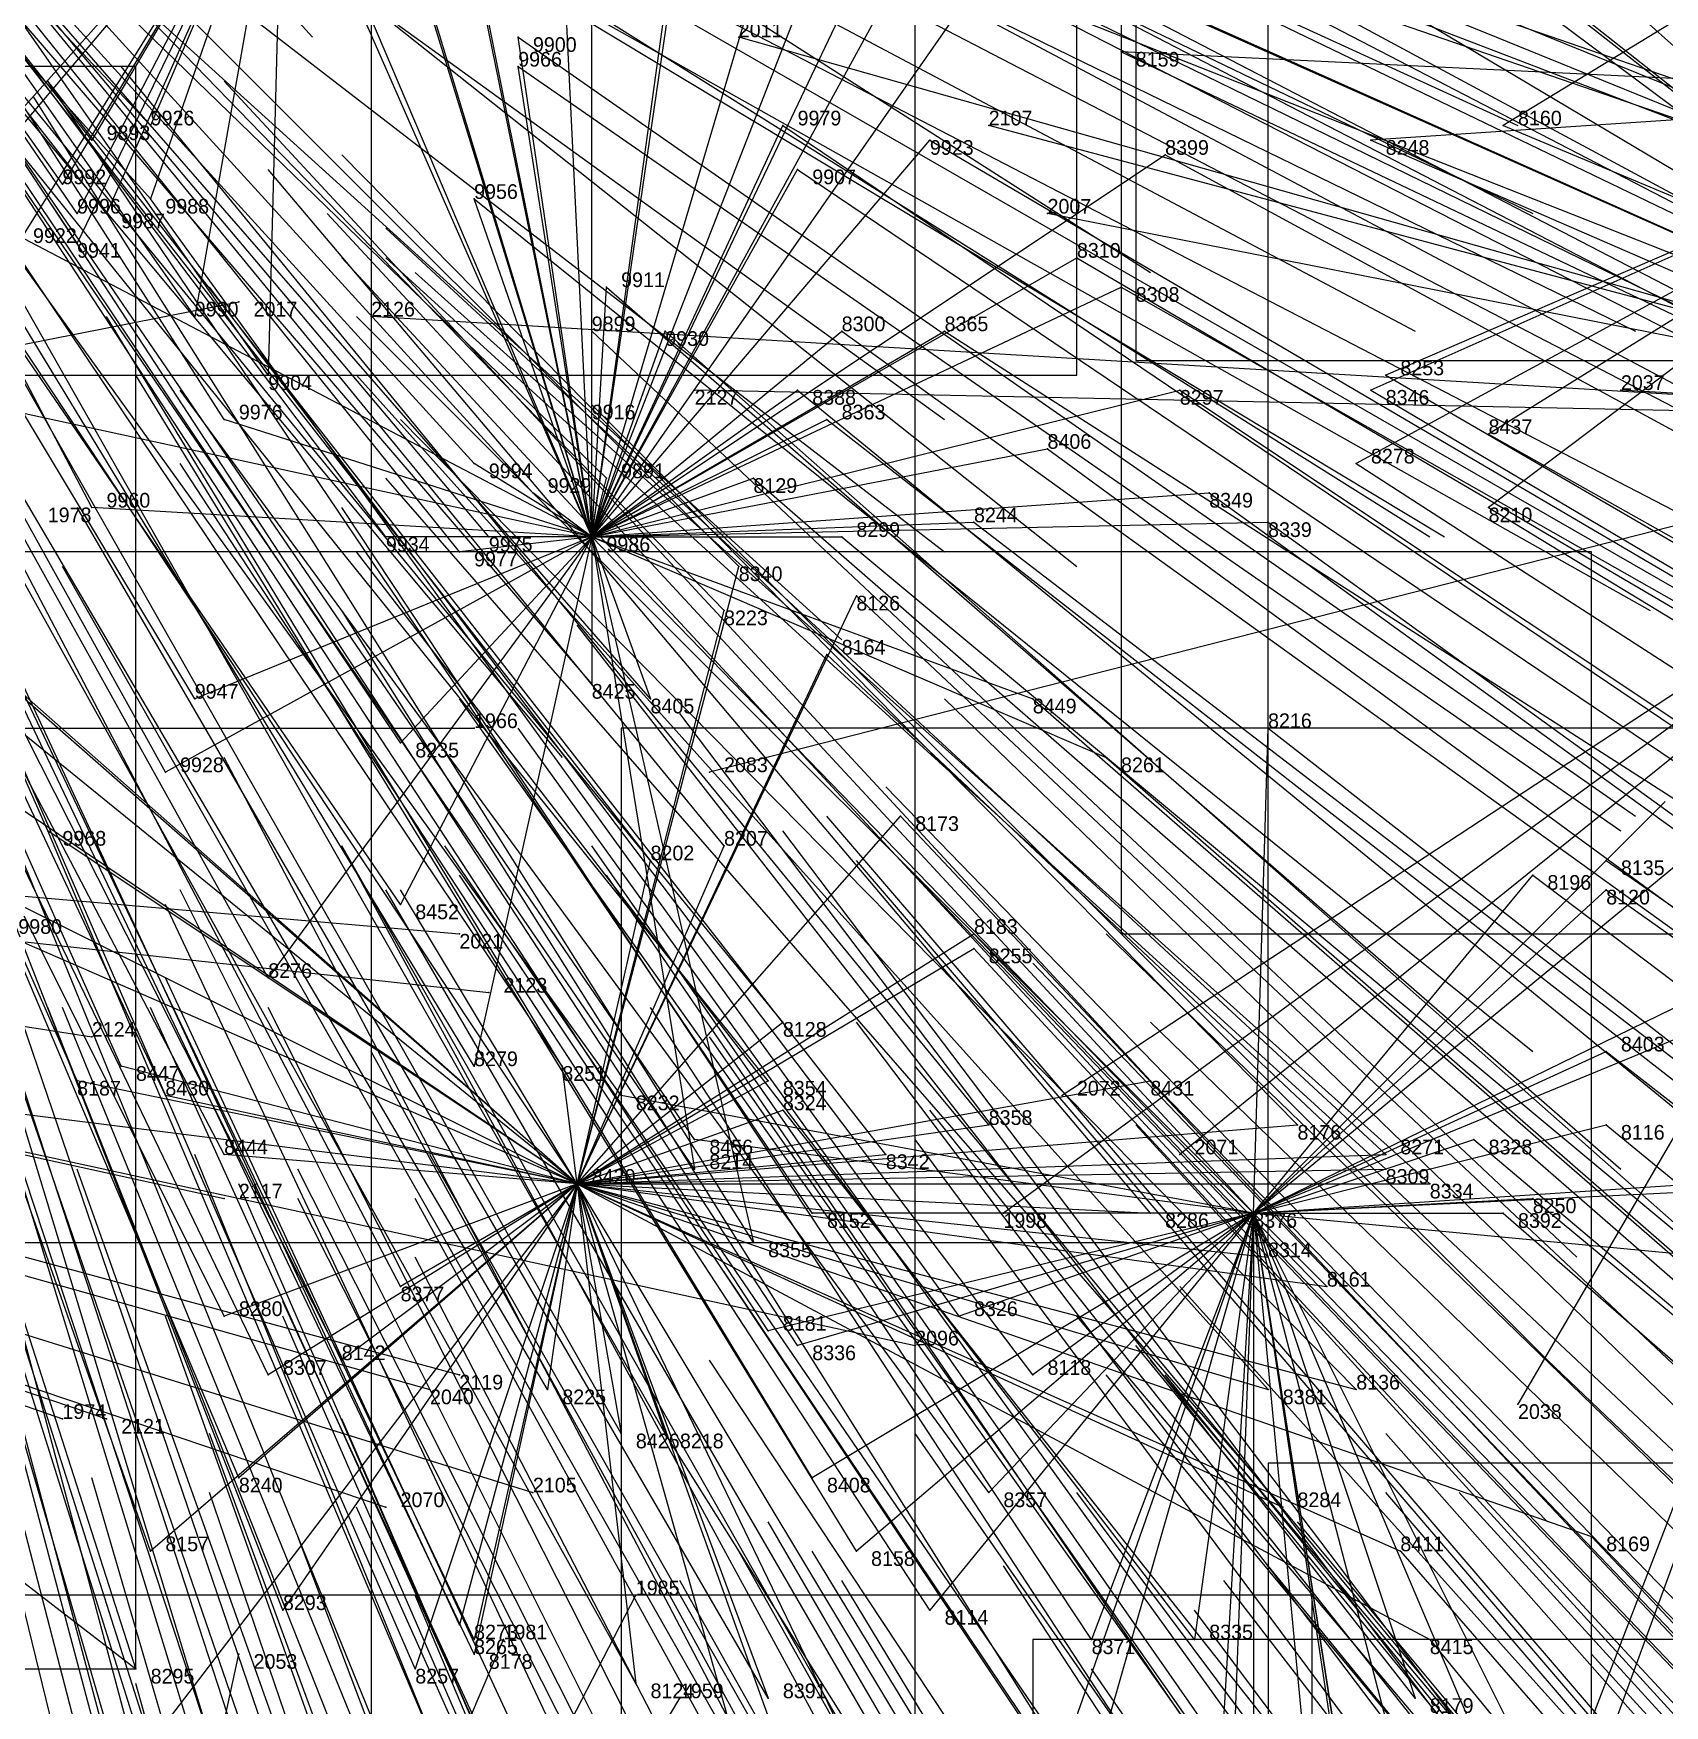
# Model space of a CAD drawing. Extents: x -0.5 to 0.59, y -0.5 to 0.59.
# Drawn here: x 0.044 to 0.155, y -0.1665 to -0.0527 of the extents above; entities that cross this region are included whole.
import ezdxf

# ---------------------------------------------------------------- set-up
doc = ezdxf.new("R2010")
doc.units = 0
for name, color, linetype in [('Clients', 3, 'CONTINUOUS'), ('Facilities', 3, 'CONTINUOUS'), ('Facilities_lines', 3, 'CONTINUOUS'), ('Min_max_boxes', 1, 'CONTINUOUS'), ('Normals', 1, 'CONTINUOUS'), ('Source_points', 5, 'CONTINUOUS'), ('Text', 3, 'CONTINUOUS')]:
    doc.layers.add(name, color=color, linetype=linetype)

msp = doc.modelspace()

# ---------------------------------------------------------------- linework, layer by layer
at = {"layer": 'Clients', "color": 5}
for p in [(0.077, -0.053, -0.235), (0.092, -0.053, -1.25), (0.118, -0.054, -0.326), (0.077, -0.055, -0.235), (0.052, -0.059, -0.195), (0.095, -0.059, -0.28), (0.109, -0.059, -1.25), (0.144, -0.059, -0.389), (0.048, -0.06, -0.192), (0.105, -0.06, -0.302), (0.135, -0.06, -0.37), (0.121, -0.061, -0.338), (0.096, -0.062, -0.286), (0.046, -0.063, -0.195), (0.052, -0.064, -0.207), (0.074, -0.064, -0.244), (0.047, -0.065, -0.199), (0.049, -0.065, -0.204), (0.113, -0.065, -1.25), (0.047, -0.067, -0.205), (0.115, -0.068, -0.333), (0.083, -0.07, -0.272), (0.118, -0.07, -0.344), (0.058, -0.071, -1.25), (0.055, -0.072, -0.226), (0.067, -0.072, -1.25), (0.082, -0.073, -0.274), (0.087, -0.073, -0.284), (0.099, -0.073, -0.307), (0.106, -0.073, -0.321), (0.06, -0.076, -0.242), (0.136, -0.076, -0.39), (0.089, -0.077, -1.25), (0.096, -0.077, -0.308), (0.122, -0.077, -0.361), (0.135, -0.077, -0.389), (0.152, -0.077, -1.25), (0.082, -0.078, -0.283), (0.057, -0.079, -0.244), (0.098, -0.079, -0.314), (0.143, -0.08, -0.409), (0.113, -0.081, -0.347), (0.074, -0.082, -0.278), (0.083, -0.083, -0.294), (0.093, -0.083, -0.312), (0.134, -0.082, -0.393), (0.078, -0.084, -0.286), (0.124, -0.084, -0.374), (0.048, -0.085, -0.244), (0.143, -0.085, -0.416), (0.108, -0.086, -0.344), (0.128, -0.086, -0.385), (0.068, -0.087, -0.277), (0.075, -0.087, -0.287), (0.099, -0.087, -0.329), (0.073, -0.088, -0.287), (0.092, -0.089, -0.32), (0.1, -0.091, -0.338), (0.091, -0.092, -0.324), (0.098, -0.095, -0.342), (0.082, -0.097, -0.317), (0.055, -0.098, -0.28), (0.086, -0.098, -0.327), (0.112, -0.098, -0.371), (0.074, -0.1, -1.25), (0.128, -0.1, -0.405), (0.069, -0.101, -0.306), (0.117, -0.102, -0.388), (0.053, -0.103, -0.289), (0.09, -0.103, -1.25), (0.103, -0.106, -0.371), (0.045, -0.107, -0.291), (0.091, -0.108, -0.352), (0.086, -0.109, -0.346), (0.151, -0.109, -0.467), (0.146, -0.11, -0.458), (0.151, -0.111, -0.469), (0.069, -0.112, -0.33), (0.073, -0.114, -1.25), (0.108, -0.114, -0.392), (0.108, -0.115, -0.395), (0.06, -0.117, -0.328), (0.075, -0.118, -1.25), (0.095, -0.12, -0.383), (0.048, -0.121, -1.25), (0.151, -0.122, -0.485), (0.05, -0.123, -0.332), (0.074, -0.123, -0.358), (0.08, -0.123, -0.367), (0.047, -0.124, -0.332), (0.053, -0.125, -0.339), (0.084, -0.125, -0.377), (0.094, -0.124, -0.39), (0.114, -0.125, -1.25), (0.12, -0.124, -0.431), (0.095, -0.126, -0.393), (0.109, -0.127, -0.417), (0.13, -0.127, -0.454), (0.151, -0.127, -0.494), (0.089, -0.128, -0.391), (0.142, -0.128, -0.479), (0.057, -0.129, -0.352), (0.102, -0.129, -0.411), (0.122, -0.129, -1.25), (0.136, -0.129, -0.469), (0.089, -0.13, -0.394), (0.136, -0.13, -0.471), (0.139, -0.131, -0.478), (0.057, -0.132, -1.25), (0.097, -0.133, -0.412), (0.11, -0.133, -1.25), (0.12, -0.133, -0.448), (0.144, -0.133, -0.491), (0.146, -0.132, -0.492), (0.093, -0.135, -0.41), (0.128, -0.136, -0.466), (0.069, -0.138, -0.385), (0.132, -0.138, -0.476), (0.057, -0.14, -0.378), (0.094, -0.141, -0.424), (0.107, -0.14, -0.44), (0.096, -0.142, -0.429), (0.104, -0.142, -1.25), (0.065, -0.143, -0.392), (0.06, -0.144, -0.39), (0.073, -0.144, -1.25), (0.112, -0.144, -0.456), (0.071, -0.145, -1.25), (0.079, -0.145, -0.414), (0.128, -0.145, -0.484), (0.134, -0.145, -0.493), (0.145, -0.146, -1.25), (0.046, -0.147, -1.25), (0.049, -0.147, -1.25), (0.084, -0.148, -0.426), (0.087, -0.148, -0.43), (0.058, -0.151, -0.404), (0.097, -0.151, -0.45), (0.078, -0.152, -1.25), (0.109, -0.152, -0.469), (0.068, -0.153, -1.25), (0.129, -0.153, -0.5), (0.15, -0.155, -0.541), (0.052, -0.156, -0.411), (0.1, -0.156, -0.464), (0.137, -0.156, -0.518), (0.085, -0.159, -1.25), (0.061, -0.16, -0.427), (0.105, -0.16, -0.479), (0.073, -0.161, -0.443), (0.074, -0.162, -0.446), (0.076, -0.162, -1.25), (0.116, -0.162, -0.498), (0.123, -0.162, -0.508), (0.139, -0.162, -0.533), (0.058, -0.163, -1.25), (0.074, -0.163, -0.448), (0.051, -0.164, -0.43), (0.07, -0.164, -0.446), (0.085, -0.165, -0.465), (0.088, -0.166, -1.25), (0.094, -0.166, -0.477), (0.138, -0.166, -0.54)]:
    msp.add_point(p, dxfattribs=at)
at = {"layer": 'Facilities', "color": 3}
for p in [(0.082, -0.087, -0.3), (0.081, -0.131, -0.385), (0.127, -0.133, -0.46)]:
    msp.add_point(p, dxfattribs=at)
at = {"layer": 'Facilities_lines', "color": 3}
for p, q in [((0.184, -0.079, -1.25), (0.093, -0.007, -1.25)), ((0.184, -0.079, -1.25), (0.085, -0.02, -1.25)), ((0.184, -0.079, -1.25), (0.118, -0.02, -1.25)), ((0.082, -0.087, -0.3), (0.062, -0.021, -0.163)), ((0.082, -0.087, -0.3), (0.063, -0.025, -0.17)), ((0.184, -0.079, -1.25), (0.113, -0.026, -1.25)), ((0.184, -0.079, -1.25), (0.07, -0.028, -1.25)), ((0.082, -0.087, -0.3), (0.057, -0.03, -0.161)), ((0.184, -0.079, -1.25), (0.093, -0.03, -1.25)), ((0.19, -0.031, -0.482), (0.144, -0.059, -0.389)), ((0.082, -0.087, -0.3), (0.082, -0.032, -0.218)), ((0.082, -0.087, -0.3), (0.071, -0.033, -0.194)), ((0.082, -0.087, -0.3), (0.098, -0.033, -0.258)), ((0.184, -0.079, -1.25), (0.101, -0.036, -1.25)), ((0.061, -0.038, -0.181), (0.036, -0.066, -0.188)), ((0.061, -0.038, -0.181), (0.039, -0.064, -0.188)), ((0.061, -0.038, -0.181), (0.043, -0.067, -0.199)), ((0.061, -0.038, -0.181), (0.046, -0.063, -0.195)), ((0.061, -0.038, -0.181), (0.047, -0.067, -0.205)), ((0.061, -0.038, -0.181), (0.047, -0.065, -0.199)), ((0.061, -0.038, -0.181), (0.048, -0.06, -0.192)), ((0.061, -0.038, -0.181), (0.049, -0.065, -0.204)), ((0.061, -0.038, -0.181), (0.052, -0.059, -0.195)), ((0.061, -0.038, -0.181), (0.052, -0.064, -0.207)), ((0.061, -0.038, -0.181), (0.055, -0.072, -0.226)), ((0.061, -0.038, -0.181), (0.06, -0.076, -0.242)), ((0.082, -0.087, -0.3), (0.089, -0.039, -0.244)), ((0.082, -0.087, -0.3), (0.062, -0.04, -0.185)), ((0.082, -0.087, -0.3), (0.082, -0.04, -0.228)), ((0.082, -0.087, -0.3), (0.112, -0.044, -0.3)), ((0.082, -0.087, -0.3), (0.102, -0.045, -0.28)), ((0.082, -0.087, -0.3), (0.105, -0.045, -0.286)), ((0.082, -0.087, -0.3), (0.08, -0.046, -0.231)), ((0.082, -0.087, -0.3), (0.098, -0.046, -0.27)), ((0.184, -0.079, -1.25), (0.11, -0.046, -1.25)), ((0.082, -0.087, -0.3), (0.074, -0.047, -0.22)), ((0.184, -0.079, -1.25), (0.103, -0.047, -1.25)), ((0.184, -0.079, -1.25), (0.147, -0.05, -1.25)), ((0.082, -0.087, -0.3), (0.087, -0.051, -0.253)), ((0.082, -0.087, -0.3), (0.077, -0.053, -0.235)), ((0.184, -0.079, -1.25), (0.092, -0.053, -1.25)), ((0.18, -0.057, -0.472), (0.118, -0.054, -0.326)), ((0.082, -0.087, -0.3), (0.077, -0.055, -0.235)), ((0.082, -0.087, -0.3), (0.023, -0.056, -0.152)), ((0.18, -0.057, -0.472), (0.134, -0.082, -0.393)), ((0.18, -0.057, -0.472), (0.135, -0.06, -0.37)), ((0.18, -0.057, -0.472), (0.135, -0.077, -0.389)), ((0.18, -0.057, -0.472), (0.136, -0.076, -0.39)), ((0.18, -0.057, -0.472), (0.143, -0.085, -0.416)), ((0.18, -0.057, -0.472), (0.143, -0.08, -0.409)), ((0.082, -0.087, -0.3), (0.095, -0.059, -0.28)), ((0.184, -0.079, -1.25), (0.109, -0.059, -1.25)), ((0.082, -0.087, -0.3), (0.105, -0.06, -0.302)), ((0.082, -0.087, -0.3), (0.121, -0.061, -0.338)), ((0.082, -0.087, -0.3), (0.096, -0.062, -0.286)), ((0.082, -0.087, -0.3), (0.074, -0.064, -0.244)), ((0.184, -0.079, -1.25), (0.113, -0.065, -1.25)), ((0.082, -0.087, -0.3), (0.115, -0.068, -0.333)), ((0.082, -0.087, -0.3), (0.118, -0.07, -0.344)), ((0.082, -0.087, -0.3), (0.083, -0.07, -0.272)), ((-0.089, -0.1, -1.25), (0.058, -0.071, -1.25)), ((0.184, -0.079, -1.25), (0.067, -0.072, -1.25)), ((0.082, -0.087, -0.3), (0.099, -0.073, -0.307)), ((0.082, -0.087, -0.3), (0.106, -0.073, -0.321)), ((0.082, -0.087, -0.3), (0.082, -0.073, -0.274)), ((0.082, -0.087, -0.3), (0.087, -0.073, -0.284)), ((0.082, -0.087, -0.3), (0.036, -0.077, -0.212)), ((0.082, -0.087, -0.3), (0.122, -0.077, -0.361)), ((0.082, -0.087, -0.3), (0.096, -0.077, -0.308)), ((0.184, -0.079, -1.25), (0.089, -0.077, -1.25)), ((0.184, -0.079, -1.25), (0.152, -0.077, -1.25)), ((0.082, -0.087, -0.3), (0.082, -0.078, -0.283)), ((0.082, -0.087, -0.3), (0.057, -0.079, -0.244)), ((0.082, -0.087, -0.3), (0.098, -0.079, -0.314)), ((0.184, -0.079, -1.25), (0.09, -0.103, -1.25)), ((0.184, -0.079, -1.25), (0.11, -0.133, -1.25)), ((0.184, -0.079, -1.25), (0.114, -0.125, -1.25)), ((0.184, -0.079, -1.25), (0.122, -0.129, -1.25)), ((0.184, -0.079, -1.25), (0.145, -0.146, -1.25)), ((0.184, -0.079, -1.25), (0.149, -0.17, -1.25)), ((0.184, -0.079, -1.25), (0.15, -0.172, -1.25)), ((0.082, -0.087, -0.3), (0.113, -0.081, -0.347)), ((0.082, -0.087, -0.3), (0.074, -0.082, -0.278)), ((0.082, -0.087, -0.3), (0.093, -0.083, -0.312)), ((0.082, -0.087, -0.3), (0.083, -0.083, -0.294)), ((0.082, -0.087, -0.3), (0.078, -0.084, -0.286)), ((0.082, -0.087, -0.3), (0.124, -0.084, -0.374)), ((0.082, -0.087, -0.3), (0.048, -0.085, -0.244)), ((0.082, -0.087, -0.3), (0.108, -0.086, -0.344)), ((0.082, -0.087, -0.3), (0.128, -0.086, -0.385)), ((0.082, -0.087, -0.3), (0.053, -0.103, -0.289)), ((0.082, -0.087, -0.3), (0.055, -0.098, -0.28)), ((0.082, -0.087, -0.3), (0.06, -0.117, -0.328)), ((0.082, -0.087, -0.3), (0.068, -0.087, -0.277)), ((0.082, -0.087, -0.3), (0.069, -0.112, -0.33)), ((0.082, -0.087, -0.3), (0.069, -0.101, -0.306)), ((0.082, -0.087, -0.3), (0.073, -0.088, -0.287)), ((0.082, -0.087, -0.3), (0.074, -0.123, -0.358)), ((0.082, -0.087, -0.3), (0.075, -0.087, -0.287)), ((0.082, -0.087, -0.3), (0.093, -0.135, -0.41)), ((0.082, -0.087, -0.3), (0.089, -0.13, -0.394)), ((0.082, -0.087, -0.3), (0.117, -0.102, -0.388)), ((0.082, -0.087, -0.3), (0.099, -0.087, -0.329)), ((0.082, -0.087, -0.3), (0.086, -0.098, -0.327)), ((0.082, -0.087, -0.3), (0.082, -0.097, -0.317)), ((0.082, -0.087, -0.3), (0.112, -0.098, -0.371)), ((0.081, -0.131, -0.385), (0.032, -0.088, -0.234)), ((0.081, -0.131, -0.385), (0.092, -0.089, -0.32)), ((0.081, -0.131, -0.385), (0.1, -0.091, -0.338)), ((0.081, -0.131, -0.385), (0.033, -0.092, -0.244)), ((0.081, -0.131, -0.385), (0.091, -0.092, -0.324)), ((0.081, -0.131, -0.385), (0.038, -0.093, -0.253)), ((0.081, -0.131, -0.385), (0.098, -0.095, -0.342)), ((-0.089, -0.1, -1.25), (0.074, -0.1, -1.25)), ((-0.089, -0.1, -1.25), (0.073, -0.114, -1.25)), ((-0.089, -0.1, -1.25), (0.104, -0.142, -1.25)), ((-0.089, -0.1, -1.25), (0.046, -0.147, -1.25)), ((-0.089, -0.1, -1.25), (0.071, -0.145, -1.25)), ((-0.089, -0.1, -1.25), (0.068, -0.153, -1.25)), ((-0.089, -0.1, -1.25), (0.078, -0.152, -1.25)), ((-0.089, -0.1, -1.25), (0.057, -0.132, -1.25)), ((-0.089, -0.1, -1.25), (0.073, -0.144, -1.25)), ((-0.089, -0.1, -1.25), (0.049, -0.147, -1.25)), ((-0.089, -0.1, -1.25), (0.075, -0.118, -1.25)), ((-0.089, -0.1, -1.25), (0.048, -0.121, -1.25)), ((0.081, -0.131, -0.385), (0.035, -0.1, -0.264)), ((0.127, -0.133, -0.46), (0.128, -0.1, -0.405)), ((0.127, -0.133, -0.46), (0.155, -0.105, -0.47)), ((0.127, -0.133, -0.46), (0.161, -0.105, -0.48)), ((0.081, -0.131, -0.385), (0.103, -0.106, -0.371)), ((0.081, -0.131, -0.385), (0.045, -0.107, -0.291)), ((0.081, -0.131, -0.385), (0.091, -0.108, -0.352)), ((0.081, -0.131, -0.385), (0.086, -0.109, -0.346)), ((0.127, -0.133, -0.46), (0.151, -0.109, -0.467)), ((0.081, -0.131, -0.385), (0.039, -0.11, -0.292)), ((0.127, -0.133, -0.46), (0.146, -0.11, -0.458)), ((0.127, -0.133, -0.46), (0.151, -0.111, -0.469)), ((0.127, -0.133, -0.46), (0.168, -0.113, -0.507)), ((0.081, -0.131, -0.385), (0.042, -0.114, -0.303)), ((0.081, -0.131, -0.385), (0.108, -0.114, -0.392)), ((0.127, -0.133, -0.46), (0.173, -0.114, -0.518)), ((0.081, -0.131, -0.385), (0.108, -0.115, -0.395)), ((-0.01, -0.117, -0.294), (0.051, -0.164, -0.43)), ((0.081, -0.131, -0.385), (0.095, -0.12, -0.383)), ((0.127, -0.133, -0.46), (0.151, -0.122, -0.485)), ((0.081, -0.131, -0.385), (0.05, -0.123, -0.332)), ((0.081, -0.131, -0.385), (0.08, -0.123, -0.367)), ((0.081, -0.131, -0.385), (0.047, -0.124, -0.332)), ((0.081, -0.131, -0.385), (0.053, -0.125, -0.339)), ((0.081, -0.131, -0.385), (0.094, -0.124, -0.39)), ((0.081, -0.131, -0.385), (0.12, -0.124, -0.431)), ((0.127, -0.133, -0.46), (0.084, -0.125, -0.377)), ((0.081, -0.131, -0.385), (0.041, -0.126, -0.331)), ((0.081, -0.131, -0.385), (0.095, -0.126, -0.393)), ((0.081, -0.131, -0.385), (0.13, -0.127, -0.454)), ((0.081, -0.131, -0.385), (0.109, -0.127, -0.417)), ((0.127, -0.133, -0.46), (0.151, -0.127, -0.494)), ((0.127, -0.133, -0.46), (0.089, -0.128, -0.391)), ((0.127, -0.133, -0.46), (0.142, -0.128, -0.479)), ((0.081, -0.131, -0.385), (0.057, -0.129, -0.352)), ((0.081, -0.131, -0.385), (0.136, -0.129, -0.469)), ((0.081, -0.131, -0.385), (0.102, -0.129, -0.411)), ((0.081, -0.131, -0.385), (0.136, -0.13, -0.471)), ((0.127, -0.133, -0.46), (0.172, -0.13, -0.538)), ((0.081, -0.131, -0.385), (0.052, -0.169, -0.443)), ((0.081, -0.131, -0.385), (0.052, -0.156, -0.411)), ((0.081, -0.131, -0.385), (0.057, -0.14, -0.378)), ((0.081, -0.131, -0.385), (0.058, -0.151, -0.404)), ((0.081, -0.131, -0.385), (0.06, -0.144, -0.39)), ((0.081, -0.131, -0.385), (0.061, -0.16, -0.427)), ((0.081, -0.131, -0.385), (0.065, -0.143, -0.392)), ((0.081, -0.131, -0.385), (0.069, -0.138, -0.385)), ((0.081, -0.131, -0.385), (0.07, -0.164, -0.446)), ((0.081, -0.131, -0.385), (0.073, -0.161, -0.443)), ((0.081, -0.131, -0.385), (0.074, -0.163, -0.448)), ((0.081, -0.131, -0.385), (0.074, -0.162, -0.446)), ((0.081, -0.131, -0.385), (0.079, -0.145, -0.414)), ((0.081, -0.131, -0.385), (0.085, -0.165, -0.465)), ((0.081, -0.131, -0.385), (0.134, -0.145, -0.493)), ((0.081, -0.131, -0.385), (0.109, -0.189, -0.546)), ((0.081, -0.131, -0.385), (0.132, -0.138, -0.476)), ((0.081, -0.131, -0.385), (0.1, -0.184, -0.523)), ((0.081, -0.131, -0.385), (0.15, -0.155, -0.541)), ((0.081, -0.131, -0.385), (0.087, -0.148, -0.43)), ((0.081, -0.131, -0.385), (0.092, -0.17, -0.483)), ((0.081, -0.131, -0.385), (0.129, -0.153, -0.5)), ((0.081, -0.131, -0.385), (0.12, -0.133, -0.448)), ((0.081, -0.131, -0.385), (0.128, -0.136, -0.466)), ((0.081, -0.131, -0.385), (0.139, -0.131, -0.478)), ((0.081, -0.131, -0.385), (0.128, -0.145, -0.484)), ((0.081, -0.131, -0.385), (0.094, -0.166, -0.477)), ((0.081, -0.131, -0.385), (0.137, -0.156, -0.518)), ((0.081, -0.131, -0.385), (0.139, -0.162, -0.533)), ((0.081, -0.131, -0.385), (0.084, -0.148, -0.426)), ((0.127, -0.133, -0.46), (0.168, -0.131, -0.533)), ((0.127, -0.133, -0.46), (0.094, -0.141, -0.424)), ((0.127, -0.133, -0.46), (0.096, -0.142, -0.429)), ((0.127, -0.133, -0.46), (0.097, -0.133, -0.412)), ((0.127, -0.133, -0.46), (0.097, -0.151, -0.45)), ((0.127, -0.133, -0.46), (0.1, -0.156, -0.464)), ((0.127, -0.133, -0.46), (0.105, -0.16, -0.479)), ((0.127, -0.133, -0.46), (0.107, -0.14, -0.44)), ((0.127, -0.133, -0.46), (0.109, -0.152, -0.469)), ((0.127, -0.133, -0.46), (0.111, -0.189, -0.547)), ((0.127, -0.133, -0.46), (0.112, -0.144, -0.456)), ((0.127, -0.133, -0.46), (0.114, -0.17, -0.512)), ((0.127, -0.133, -0.46), (0.116, -0.162, -0.498)), ((0.127, -0.133, -0.46), (0.123, -0.162, -0.508)), ((0.127, -0.133, -0.46), (0.124, -0.184, -0.555)), ((0.127, -0.133, -0.46), (0.125, -0.188, -0.563)), ((0.127, -0.133, -0.46), (0.146, -0.132, -0.492)), ((0.127, -0.133, -0.46), (0.169, -0.137, -0.543)), ((0.127, -0.133, -0.46), (0.135, -0.186, -0.576)), ((0.127, -0.133, -0.46), (0.144, -0.198, -0.611)), ((0.127, -0.133, -0.46), (0.151, -0.181, -0.59)), ((0.127, -0.133, -0.46), (0.137, -0.197, -0.601)), ((0.127, -0.133, -0.46), (0.144, -0.173, -0.563)), ((0.127, -0.133, -0.46), (0.127, -0.174, -0.538)), ((0.127, -0.133, -0.46), (0.138, -0.166, -0.54)), ((0.127, -0.133, -0.46), (0.131, -0.175, -0.548)), ((0.127, -0.133, -0.46), (0.144, -0.133, -0.491)), ((0.127, -0.133, -0.46), (0.135, -0.184, -0.571)), ((0.04, -0.246, -1.25), (0.085, -0.159, -1.25)), ((0.04, -0.246, -1.25), (0.076, -0.162, -1.25)), ((0.04, -0.246, -1.25), (0.058, -0.163, -1.25)), ((0.04, -0.246, -1.25), (0.088, -0.166, -1.25))]:
    msp.add_line(p, q, dxfattribs=at)
at = {"layer": 'Min_max_boxes', "color": 1}
for p, q in [((0.104, -0.236, -1.25), (0.104, 0.035, -1.25)), ((0.104, -0.236, -1.25), (0.104, 0.035, -1.25)), ((0.067, 0.034, -1.25), (0.067, -0.175, -1.25)), ((0.067, 0.034, -1.25), (0.067, -0.175, -1.25)), ((0.119, 0.016, -0.635), (0.119, -0.075, -0.635)), ((0.119, 0.016, -0.312), (0.119, -0.075, -0.312)), ((0.115, -0.076, -0.298), (0.115, 0.002, -0.298)), ((0.115, -0.076, -0.025), (0.115, 0.002, -0.025)), ((0.118, -0.019, -0.633), (0.118, -0.114, -0.633)), ((0.118, -0.019, -0.326), (0.118, -0.114, -0.326)), ((0.128, -0.135, -0.41), (0.128, -0.021, -0.41)), ((0.128, -0.135, -0.152), (0.128, -0.021, -0.152)), ((0.051, -0.055, -0.43), (-0.055, -0.055, -0.43)), ((0.051, -0.055, -0.141), (-0.055, -0.055, -0.141)), ((0.051, -0.164, -0.43), (0.051, -0.055, -0.43)), ((0.051, -0.164, -0.141), (0.051, -0.055, -0.141)), ((0.051, -0.055, -0.43), (0.051, -0.055, -0.141)), ((0.119, -0.075, -0.635), (0.254, -0.075, -0.635)), ((0.119, -0.075, -0.312), (0.254, -0.075, -0.312)), ((0.119, -0.075, -0.635), (0.119, -0.075, -0.312)), ((0.01, -0.076, -0.298), (0.115, -0.076, -0.298)), ((0.01, -0.076, -0.025), (0.115, -0.076, -0.025)), ((0.115, -0.076, -0.298), (0.115, -0.076, -0.025)), ((0.15, -0.088, -0.546), (0.032, -0.088, -0.546)), ((0.15, -0.088, -0.234), (0.032, -0.088, -0.234)), ((0.15, -0.189, -0.546), (0.15, -0.088, -0.546)), ((0.15, -0.189, -0.234), (0.15, -0.088, -0.234)), ((0.15, -0.088, -0.546), (0.15, -0.088, -0.234)), ((0.173, -0.1, -0.611), (0.084, -0.1, -0.611)), ((0.084, -0.1, -0.611), (0.084, -0.198, -0.611)), ((0.173, -0.1, -0.377), (0.084, -0.1, -0.377)), ((0.084, -0.1, -0.377), (0.084, -0.198, -0.377)), ((0.084, -0.1, -0.611), (0.084, -0.1, -0.377)), ((0.118, -0.114, -0.633), (0.248, -0.114, -0.633)), ((0.118, -0.114, -0.326), (0.248, -0.114, -0.326)), ((0.118, -0.114, -0.633), (0.118, -0.114, -0.326)), ((0.023, -0.135, -0.41), (0.128, -0.135, -0.41)), ((0.023, -0.135, -0.152), (0.128, -0.135, -0.152)), ((0.128, -0.135, -0.41), (0.128, -0.135, -0.152)), ((0.322, -0.15, -1.25), (0.128, -0.15, -1.25)), ((0.128, -0.15, -1.25), (0.128, -0.388, -1.25)), ((0.322, -0.15, -1.25), (0.128, -0.15, -1.25)), ((0.128, -0.15, -1.25), (0.128, -0.388, -1.25)), ((0.128, -0.15, -1.25), (0.128, -0.15, -1.25)), ((0.131, -0.159, -1.25), (-0.117, -0.159, -1.25)), ((0.131, -0.159, -1.25), (-0.117, -0.159, -1.25)), ((0.131, -0.374, -1.25), (0.131, -0.159, -1.25)), ((0.131, -0.374, -1.25), (0.131, -0.159, -1.25)), ((0.131, -0.159, -1.25), (0.131, -0.159, -1.25)), ((0.254, -0.162, -0.876), (0.112, -0.162, -0.876)), ((0.112, -0.162, -0.876), (0.112, -0.302, -0.876)), ((0.254, -0.162, -0.558), (0.112, -0.162, -0.558)), ((0.112, -0.162, -0.558), (0.112, -0.302, -0.558)), ((0.112, -0.162, -0.876), (0.112, -0.162, -0.558)), ((-0.055, -0.164, -0.43), (0.051, -0.164, -0.43)), ((-0.055, -0.164, -0.141), (0.051, -0.164, -0.141)), ((0.051, -0.164, -0.43), (0.051, -0.164, -0.141))]:
    msp.add_line(p, q, dxfattribs=at)
at = {"layer": 'Normals', "color": 1}
for p, q in [((0, 0.017, -0.042), (0.063, -0.053, -0.077)), ((0.048, -0.06, -0.192), (-0.009, 0.012, -0.232)), ((0.046, -0.063, -0.195), (-0.007, 0.012, -0.235)), ((0.047, -0.065, -0.199), (-0.005, 0.011, -0.239)), ((0.047, -0.067, -0.205), (-0.004, 0.01, -0.243)), ((0.052, -0.059, -0.195), (-0.011, 0.008, -0.235)), ((0.049, -0.065, -0.204), (-0.008, 0.008, -0.24)), ((0.052, -0.064, -0.207), (-0.01, 0.005, -0.243)), ((0.055, -0.072, -0.226), (0.001, 0.005, -0.262)), ((0.06, -0.076, -0.242), (0.007, 0, -0.279)), ((0.057, -0.079, -0.244), (0.007, -0.001, -0.281)), ((0.048, -0.085, -0.244), (0.005, -0.003, -0.281)), ((0.068, -0.087, -0.277), (0.013, -0.014, -0.315)), ((0.074, -0.082, -0.278), (0.013, -0.015, -0.318)), ((0.078, -0.084, -0.286), (0.016, -0.016, -0.326)), ((0.075, -0.087, -0.287), (0.016, -0.017, -0.327)), ((0.073, -0.088, -0.287), (0.016, -0.017, -0.328)), ((0.055, -0.098, -0.28), (0.007, -0.018, -0.318)), ((0.083, -0.083, -0.294), (0.017, -0.019, -0.332)), ((0.062, -0.021, -0.163), (0.145, -0.059, -0.122)), ((0.053, -0.103, -0.289), (0.008, -0.022, -0.327)), ((0.045, -0.107, -0.291), (0.008, -0.023, -0.329)), ((0.092, -0.089, -0.32), (0.026, -0.023, -0.357)), ((0.048, -0.023, -0.132), (0.12, -0.069, -0.081)), ((0.069, -0.101, -0.306), (0.018, -0.025, -0.345)), ((0.091, -0.092, -0.324), (0.026, -0.025, -0.36)), ((0.063, -0.025, -0.17), (0.146, -0.065, -0.13)), ((0.082, -0.097, -0.317), (0.021, -0.026, -0.353)), ((0.034, -0.027, -0.108), (0.106, -0.079, -0.063)), ((0.086, -0.098, -0.327), (0.025, -0.028, -0.362)), ((0.057, -0.03, -0.161), (0.138, -0.073, -0.12)), ((0.082, -0.032, -0.218), (0.163, -0.074, -0.179)), ((0.036, -0.034, -0.123), (0.106, -0.088, -0.076)), ((0.071, -0.033, -0.194), (0.153, -0.073, -0.156)), ((0.098, -0.033, -0.258), (0.184, -0.068, -0.221)), ((0.024, -0.035, -0.105), (0.08, -0.102, -0.057)), ((0.034, -0.035, -0.122), (0.099, -0.094, -0.074)), ((0.047, -0.035, -0.148), (0.115, -0.089, -0.098)), ((0.06, -0.117, -0.328), (0.015, -0.036, -0.366)), ((0.069, -0.112, -0.33), (0.017, -0.036, -0.367)), ((0.086, -0.109, -0.346), (0.029, -0.036, -0.385)), ((0.091, -0.108, -0.352), (0.032, -0.036, -0.39)), ((0.061, -0.038, -0.181), (0.139, -0.087, -0.141)), ((0.089, -0.039, -0.244), (0.171, -0.081, -0.203)), ((0.047, -0.124, -0.332), (0.01, -0.04, -0.372)), ((0.05, -0.123, -0.332), (0.013, -0.04, -0.372)), ((0.062, -0.04, -0.185), (0.14, -0.087, -0.143)), ((0.082, -0.04, -0.228), (0.163, -0.082, -0.187)), ((0.053, -0.125, -0.339), (0.014, -0.042, -0.378)), ((0.119, -0.043, -0.318), (0.205, -0.078, -0.28)), ((0.074, -0.123, -0.358), (0.026, -0.044, -0.397)), ((0.112, -0.044, -0.3), (0.195, -0.084, -0.263)), ((0.102, -0.045, -0.28), (0.186, -0.086, -0.243)), ((0.105, -0.045, -0.286), (0.188, -0.088, -0.25)), ((0.08, -0.046, -0.231), (0.161, -0.088, -0.19)), ((0.098, -0.046, -0.27), (0.179, -0.089, -0.231)), ((0.057, -0.129, -0.352), (0.014, -0.047, -0.389)), ((0.08, -0.123, -0.367), (0.029, -0.047, -0.407)), ((0.074, -0.047, -0.22), (0.154, -0.092, -0.181)), ((0.13, -0.047, -0.346), (0.217, -0.077, -0.307)), ((0.095, -0.12, -0.383), (0.036, -0.048, -0.42)), ((0.128, -0.048, -0.343), (0.214, -0.081, -0.303)), ((0.084, -0.125, -0.377), (0.03, -0.05, -0.416)), ((0.131, -0.05, -0.351), (0.218, -0.08, -0.312)), ((0.087, -0.051, -0.253), (0.167, -0.097, -0.213)), ((0.094, -0.124, -0.39), (0.036, -0.052, -0.428)), ((0.089, -0.128, -0.391), (0.037, -0.052, -0.429)), ((0.077, -0.053, -0.235), (0.153, -0.106, -0.196)), ((0.092, -0.053, -1.25), (0.092, -0.053, -1.15)), ((0.081, -0.131, -0.385), (0.03, -0.054, -0.423)), ((0.089, -0.13, -0.394), (0.037, -0.054, -0.432)), ((0.118, -0.054, -0.326), (0.202, -0.094, -0.287)), ((0.109, -0.127, -0.417), (0.05, -0.055, -0.455)), ((0.077, -0.055, -0.235), (0.152, -0.107, -0.196)), ((0.069, -0.138, -0.385), (0.026, -0.056, -0.424)), ((0.097, -0.133, -0.412), (0.045, -0.056, -0.45)), ((0.102, -0.129, -0.411), (0.045, -0.056, -0.449)), ((0.12, -0.124, -0.431), (0.057, -0.056, -0.469)), ((0.057, -0.14, -0.378), (0.016, -0.058, -0.417)), ((0.093, -0.135, -0.41), (0.044, -0.057, -0.448)), ((0.095, -0.059, -0.28), (0.172, -0.111, -0.243)), ((0.109, -0.059, -1.25), (0.109, -0.059, -1.15)), ((0.144, -0.059, -0.389), (0.23, -0.095, -0.352)), ((0.065, -0.143, -0.392), (0.023, -0.06, -0.431)), ((0.105, -0.06, -0.302), (0.185, -0.107, -0.264)), ((0.135, -0.06, -0.37), (0.22, -0.097, -0.333)), ((0.06, -0.144, -0.39), (0.02, -0.061, -0.428)), ((0.13, -0.127, -0.454), (0.065, -0.061, -0.492)), ((0.121, -0.061, -0.338), (0.202, -0.105, -0.299)), ((0.12, -0.133, -0.448), (0.06, -0.062, -0.485)), ((0.096, -0.062, -0.286), (0.173, -0.114, -0.248)), ((0.094, -0.141, -0.424), (0.043, -0.063, -0.461)), ((0.096, -0.142, -0.429), (0.045, -0.064, -0.466)), ((0.107, -0.14, -0.44), (0.052, -0.064, -0.476)), ((0.074, -0.064, -0.244), (0.146, -0.122, -0.206)), ((0.079, -0.145, -0.414), (0.032, -0.065, -0.451)), ((0.127, -0.133, -0.46), (0.064, -0.065, -0.497)), ((0.113, -0.065, -1.25), (0.113, -0.065, -1.15)), ((0.058, -0.151, -0.404), (0.022, -0.066, -0.442)), ((0.084, -0.148, -0.426), (0.038, -0.067, -0.463)), ((0.087, -0.148, -0.43), (0.041, -0.067, -0.467)), ((0.136, -0.129, -0.469), (0.068, -0.066, -0.507)), ((0.052, -0.156, -0.411), (0.021, -0.068, -0.448)), ((0.128, -0.136, -0.466), (0.065, -0.068, -0.503)), ((0.136, -0.13, -0.471), (0.068, -0.068, -0.509)), ((0.115, -0.068, -0.333), (0.195, -0.115, -0.296)), ((0.139, -0.131, -0.478), (0.07, -0.069, -0.516)), ((0.112, -0.144, -0.456), (0.056, -0.07, -0.492)), ((0.083, -0.07, -0.272), (0.152, -0.13, -0.231)), ((0.118, -0.07, -0.344), (0.199, -0.116, -0.306)), ((0.058, -0.071, -1.25), (0.058, -0.071, -1.15)), ((0.097, -0.151, -0.45), (0.049, -0.072, -0.486)), ((0.132, -0.138, -0.476), (0.066, -0.072, -0.514)), ((0.067, -0.072, -1.25), (0.067, -0.072, -1.15)), ((0.061, -0.16, -0.427), (0.027, -0.073, -0.465)), ((0.082, -0.073, -0.274), (0.149, -0.136, -0.234)), ((0.087, -0.073, -0.284), (0.156, -0.134, -0.245)), ((0.099, -0.073, -0.307), (0.174, -0.127, -0.27)), ((0.106, -0.073, -0.321), (0.184, -0.123, -0.284)), ((0.1, -0.156, -0.464), (0.051, -0.076, -0.499)), ((0.128, -0.145, -0.484), (0.066, -0.076, -0.522)), ((0.136, -0.076, -0.39), (0.217, -0.123, -0.355)), ((0.051, -0.164, -0.43), (0.023, -0.077, -0.47)), ((0.073, -0.161, -0.443), (0.034, -0.077, -0.479)), ((0.109, -0.152, -0.469), (0.054, -0.077, -0.505)), ((0.089, -0.077, -1.25), (0.089, -0.077, -1.15)), ((0.096, -0.077, -0.308), (0.168, -0.136, -0.271)), ((0.122, -0.077, -0.361), (0.2, -0.129, -0.325)), ((0.135, -0.077, -0.389), (0.216, -0.125, -0.354)), ((0.152, -0.077, -1.25), (0.152, -0.077, -1.15)), ((0.074, -0.162, -0.446), (0.034, -0.078, -0.482)), ((0.082, -0.078, -0.283), (0.147, -0.143, -0.244)), ((0.07, -0.164, -0.446), (0.033, -0.079, -0.482)), ((0.074, -0.163, -0.448), (0.034, -0.079, -0.484)), ((0.134, -0.145, -0.493), (0.069, -0.079, -0.531)), ((0.098, -0.079, -0.314), (0.171, -0.136, -0.277)), ((0.143, -0.08, -0.409), (0.223, -0.125, -0.371)), ((0.052, -0.169, -0.443), (0.024, -0.081, -0.48)), ((0.113, -0.081, -0.347), (0.188, -0.136, -0.31)), ((0.105, -0.16, -0.479), (0.054, -0.082, -0.515)), ((0.129, -0.153, -0.5), (0.068, -0.083, -0.537)), ((0.093, -0.083, -0.312), (0.163, -0.144, -0.274)), ((0.134, -0.082, -0.393), (0.213, -0.133, -0.359)), ((0.061, -0.172, -0.455), (0.031, -0.084, -0.494)), ((0.085, -0.165, -0.465), (0.04, -0.084, -0.501)), ((0.124, -0.084, -0.374), (0.2, -0.139, -0.34)), ((0.094, -0.166, -0.477), (0.047, -0.085, -0.512)), ((0.116, -0.162, -0.498), (0.065, -0.085, -0.537)), ((0.143, -0.085, -0.416), (0.222, -0.133, -0.378)), ((0.108, -0.086, -0.344), (0.181, -0.142, -0.307)), ((0.128, -0.086, -0.385), (0.204, -0.141, -0.351)), ((0.082, -0.087, -0.3), (0.147, -0.154, -0.263)), ((0.099, -0.087, -0.329), (0.171, -0.147, -0.294)), ((0.123, -0.162, -0.508), (0.066, -0.088, -0.544)), ((0.061, -0.176, -0.466), (0.031, -0.089, -0.504)), ((0.092, -0.17, -0.483), (0.046, -0.089, -0.52)), ((0.058, -0.179, -0.472), (0.031, -0.091, -0.51)), ((0.1, -0.091, -0.338), (0.168, -0.155, -0.302)), ((0.114, -0.17, -0.512), (0.065, -0.092, -0.551)), ((0.138, -0.166, -0.54), (0.081, -0.093, -0.578)), ((0.098, -0.095, -0.342), (0.166, -0.159, -0.305)), ((0.073, -0.182, -0.491), (0.038, -0.096, -0.528)), ((0.05, -0.187, -0.484), (0.028, -0.097, -0.522)), ((0.057, -0.187, -0.489), (0.029, -0.098, -0.526)), ((0.127, -0.174, -0.538), (0.073, -0.098, -0.576)), ((0.172, -0.162, -0.59), (0.106, -0.098, -0.629)), ((0.112, -0.098, -0.371), (0.182, -0.159, -0.335)), ((0.074, -0.1, -1.25), (0.074, -0.1, -1.15)), ((0.131, -0.175, -0.548), (0.077, -0.1, -0.585)), ((0.144, -0.173, -0.563), (0.088, -0.099, -0.599)), ((0.128, -0.1, -0.405), (0.201, -0.157, -0.368)), ((0.1, -0.184, -0.523), (0.057, -0.102, -0.561)), ((0.117, -0.102, -0.388), (0.188, -0.164, -0.354)), ((0.09, -0.103, -1.25), (0.09, -0.103, -1.15)), ((0.166, -0.17, -0.595), (0.102, -0.104, -0.633)), ((0.066, -0.194, -0.511), (0.037, -0.105, -0.548)), ((0.064, -0.195, -0.512), (0.037, -0.106, -0.549)), ((0.158, -0.176, -0.592), (0.098, -0.106, -0.63)), ((0.103, -0.106, -0.371), (0.167, -0.174, -0.334)), ((0.065, -0.196, -0.518), (0.036, -0.108, -0.555)), ((0.081, -0.192, -0.522), (0.045, -0.107, -0.559)), ((0.109, -0.189, -0.546), (0.065, -0.108, -0.584)), ((0.111, -0.189, -0.547), (0.065, -0.108, -0.585)), ((0.124, -0.184, -0.555), (0.072, -0.108, -0.593)), ((0.135, -0.184, -0.571), (0.082, -0.108, -0.608)), ((0.151, -0.181, -0.59), (0.095, -0.107, -0.627)), ((0.16, -0.179, -0.6), (0.1, -0.109, -0.638)), ((0.167, -0.176, -0.606), (0.103, -0.109, -0.644)), ((0.151, -0.109, -0.467), (0.227, -0.162, -0.428)), ((0.125, -0.188, -0.563), (0.073, -0.11, -0.6)), ((0.135, -0.186, -0.576), (0.083, -0.11, -0.613)), ((0.146, -0.11, -0.458), (0.22, -0.166, -0.419)), ((0.095, -0.193, -0.538), (0.054, -0.111, -0.577)), ((0.115, -0.192, -0.558), (0.068, -0.111, -0.596)), ((0.117, -0.191, -0.559), (0.069, -0.111, -0.596)), ((0.151, -0.111, -0.469), (0.227, -0.165, -0.431)), ((0.092, -0.195, -0.539), (0.053, -0.112, -0.578)), ((0.059, -0.202, -0.526), (0.033, -0.113, -0.563)), ((0.073, -0.114, -1.25), (0.073, -0.114, -1.15)), ((0.108, -0.114, -0.392), (0.172, -0.181, -0.354)), ((0.184, -0.179, -0.642), (0.117, -0.114, -0.678)), ((0.108, -0.115, -0.395), (0.171, -0.183, -0.357)), ((0.176, -0.183, -0.635), (0.112, -0.116, -0.673)), ((0.092, -0.201, -0.552), (0.053, -0.117, -0.591)), ((0.075, -0.118, -1.25), (0.075, -0.118, -1.15)), ((0.079, -0.205, -0.55), (0.045, -0.119, -0.588)), ((0.081, -0.205, -0.55), (0.046, -0.119, -0.587)), ((0.09, -0.203, -0.555), (0.052, -0.119, -0.593)), ((0.102, -0.202, -0.565), (0.06, -0.119, -0.603)), ((0.137, -0.197, -0.601), (0.086, -0.119, -0.637)), ((0.156, -0.194, -0.623), (0.1, -0.12, -0.66)), ((0.186, -0.184, -0.656), (0.12, -0.12, -0.693)), ((0.048, -0.121, -1.25), (0.048, -0.121, -1.15)), ((0.144, -0.198, -0.611), (0.09, -0.121, -0.647)), ((0.112, -0.204, -0.582), (0.067, -0.122, -0.618)), ((0.151, -0.122, -0.485), (0.224, -0.179, -0.448)), ((0.163, -0.194, -0.633), (0.104, -0.123, -0.671)), ((0.114, -0.125, -1.25), (0.114, -0.125, -1.15)), ((0.185, -0.191, -0.664), (0.12, -0.124, -0.701)), ((0.095, -0.126, -0.393), (0.152, -0.198, -0.355)), ((0.163, -0.199, -0.642), (0.105, -0.126, -0.68)), ((0.182, -0.196, -0.669), (0.119, -0.127, -0.705)), ((0.151, -0.127, -0.494), (0.223, -0.186, -0.457)), ((0.159, -0.202, -0.643), (0.104, -0.128, -0.682)), ((0.142, -0.128, -0.479), (0.213, -0.188, -0.442)), ((0.09, -0.215, -0.583), (0.055, -0.129, -0.62)), ((0.117, -0.21, -0.601), (0.071, -0.129, -0.638)), ((0.122, -0.129, -1.25), (0.122, -0.129, -1.15)), ((0.078, -0.217, -0.576), (0.047, -0.13, -0.614)), ((0.104, -0.213, -0.593), (0.062, -0.13, -0.629)), ((0.095, -0.216, -0.59), (0.058, -0.131, -0.628)), ((0.057, -0.132, -1.25), (0.057, -0.132, -1.15)), ((0.104, -0.215, -0.597), (0.062, -0.132, -0.633)), ((0.115, -0.214, -0.607), (0.07, -0.132, -0.643)), ((0.11, -0.133, -1.25), (0.11, -0.133, -1.15)), ((0.144, -0.133, -0.491), (0.214, -0.194, -0.453)), ((0.146, -0.132, -0.492), (0.217, -0.191, -0.454)), ((0.113, -0.219, -0.615), (0.07, -0.136, -0.651)), ((0.142, -0.213, -0.641), (0.091, -0.137, -0.679)), ((0.184, -0.207, -0.693), (0.122, -0.138, -0.73)), ((0.065, -0.229, -0.594), (0.041, -0.139, -0.631)), ((0.1, -0.224, -0.613), (0.061, -0.139, -0.649)), ((0.065, -0.231, -0.599), (0.041, -0.141, -0.637)), ((0.067, -0.23, -0.598), (0.043, -0.14, -0.636)), ((0.084, -0.227, -0.606), (0.053, -0.14, -0.643)), ((0.098, -0.225, -0.614), (0.061, -0.14, -0.65)), ((0.175, -0.211, -0.684), (0.115, -0.14, -0.721)), ((0.104, -0.142, -1.25), (0.104, -0.142, -1.15)), ((0.178, -0.214, -0.696), (0.119, -0.142, -0.733)), ((0.141, -0.22, -0.654), (0.09, -0.143, -0.692)), ((0.18, -0.214, -0.699), (0.12, -0.143, -0.736)), ((0.214, -0.207, -0.744), (0.147, -0.143, -0.782)), ((0.073, -0.144, -1.25), (0.073, -0.144, -1.15)), ((0.176, -0.215, -0.696), (0.117, -0.144, -0.733)), ((0.18, -0.216, -0.702), (0.121, -0.144, -0.739)), ((0.071, -0.145, -1.25), (0.071, -0.145, -1.15)), ((0.145, -0.146, -1.25), (0.145, -0.146, -1.15)), ((0.046, -0.147, -1.25), (0.046, -0.147, -1.15)), ((0.049, -0.147, -1.25), (0.049, -0.147, -1.15)), ((0.102, -0.232, -0.634), (0.065, -0.147, -0.671)), ((0.065, -0.238, -0.618), (0.042, -0.149, -0.656)), ((0.088, -0.235, -0.628), (0.056, -0.148, -0.665)), ((0.136, -0.226, -0.66), (0.087, -0.148, -0.698)), ((0.157, -0.224, -0.684), (0.104, -0.148, -0.722)), ((0.198, -0.218, -0.735), (0.136, -0.148, -0.772)), ((0.074, -0.24, -0.629), (0.048, -0.151, -0.666)), ((0.086, -0.24, -0.638), (0.056, -0.152, -0.674)), ((0.078, -0.152, -1.25), (0.078, -0.152, -1.15)), ((0.171, -0.227, -0.711), (0.115, -0.152, -0.747)), ((0.197, -0.223, -0.743), (0.136, -0.152, -0.78)), ((0.204, -0.221, -0.751), (0.141, -0.152, -0.788)), ((0.104, -0.238, -0.65), (0.066, -0.153, -0.687)), ((0.068, -0.153, -1.25), (0.068, -0.153, -1.15)), ((0.14, -0.233, -0.68), (0.094, -0.154, -0.72)), ((0.19, -0.226, -0.738), (0.13, -0.154, -0.774)), ((0.095, -0.242, -0.651), (0.062, -0.155, -0.687)), ((0.15, -0.155, -0.541), (0.214, -0.223, -0.504)), ((0.137, -0.236, -0.682), (0.092, -0.156, -0.721)), ((0.145, -0.235, -0.691), (0.097, -0.156, -0.729)), ((0.137, -0.156, -0.518), (0.198, -0.226, -0.482)), ((0.133, -0.238, -0.682), (0.088, -0.158, -0.72)), ((0.147, -0.237, -0.698), (0.099, -0.158, -0.736)), ((0.161, -0.235, -0.712), (0.11, -0.157, -0.748)), ((0.182, -0.232, -0.738), (0.125, -0.158, -0.774)), ((0.187, -0.229, -0.739), (0.128, -0.157, -0.775)), ((0.106, -0.244, -0.666), (0.07, -0.159, -0.704)), ((0.085, -0.159, -1.25), (0.085, -0.159, -1.15)), ((0.179, -0.235, -0.738), (0.123, -0.16, -0.775)), ((0.076, -0.162, -1.25), (0.076, -0.162, -1.15)), ((0.139, -0.162, -0.533), (0.198, -0.234, -0.496)), ((0.058, -0.163, -1.25), (0.058, -0.163, -1.15)), ((0.213, -0.232, -0.787), (0.15, -0.163, -0.825)), ((0.169, -0.241, -0.735), (0.116, -0.164, -0.772)), ((0.076, -0.255, -0.664), (0.051, -0.165, -0.701)), ((0.076, -0.254, -0.663), (0.051, -0.165, -0.7)), ((0.088, -0.166, -1.25), (0.088, -0.166, -1.15))]:
    msp.add_line(p, q, dxfattribs=at)
at = {"layer": 'Source_points', "color": 5}
for p in [(0.077, -0.053, -0.235), (0.092, -0.053, -1.25), (0.118, -0.054, -0.326), (0.077, -0.055, -0.235), (0.052, -0.059, -0.195), (0.095, -0.059, -0.28), (0.109, -0.059, -1.25), (0.144, -0.059, -0.389), (0.048, -0.06, -0.192), (0.105, -0.06, -0.302), (0.135, -0.06, -0.37), (0.121, -0.061, -0.338), (0.096, -0.062, -0.286), (0.046, -0.063, -0.195), (0.052, -0.064, -0.207), (0.074, -0.064, -0.244), (0.047, -0.065, -0.199), (0.049, -0.065, -0.204), (0.113, -0.065, -1.25), (0.047, -0.067, -0.205), (0.115, -0.068, -0.333), (0.083, -0.07, -0.272), (0.118, -0.07, -0.344), (0.058, -0.071, -1.25), (0.055, -0.072, -0.226), (0.067, -0.072, -1.25), (0.082, -0.073, -0.274), (0.087, -0.073, -0.284), (0.099, -0.073, -0.307), (0.106, -0.073, -0.321), (0.06, -0.076, -0.242), (0.136, -0.076, -0.39), (0.089, -0.077, -1.25), (0.096, -0.077, -0.308), (0.122, -0.077, -0.361), (0.135, -0.077, -0.389), (0.152, -0.077, -1.25), (0.082, -0.078, -0.283), (0.057, -0.079, -0.244), (0.098, -0.079, -0.314), (0.143, -0.08, -0.409), (0.113, -0.081, -0.347), (0.074, -0.082, -0.278), (0.083, -0.083, -0.294), (0.093, -0.083, -0.312), (0.134, -0.082, -0.393), (0.078, -0.084, -0.286), (0.124, -0.084, -0.374), (0.048, -0.085, -0.244), (0.143, -0.085, -0.416), (0.108, -0.086, -0.344), (0.128, -0.086, -0.385), (0.068, -0.087, -0.277), (0.075, -0.087, -0.287), (0.082, -0.087, -0.3), (0.099, -0.087, -0.329), (0.073, -0.088, -0.287), (0.092, -0.089, -0.32), (0.1, -0.091, -0.338), (0.091, -0.092, -0.324), (0.098, -0.095, -0.342), (0.082, -0.097, -0.317), (0.055, -0.098, -0.28), (0.086, -0.098, -0.327), (0.112, -0.098, -0.371), (0.074, -0.1, -1.25), (0.128, -0.1, -0.405), (0.069, -0.101, -0.306), (0.117, -0.102, -0.388), (0.053, -0.103, -0.289), (0.09, -0.103, -1.25), (0.103, -0.106, -0.371), (0.045, -0.107, -0.291), (0.091, -0.108, -0.352), (0.086, -0.109, -0.346), (0.151, -0.109, -0.467), (0.146, -0.11, -0.458), (0.151, -0.111, -0.469), (0.069, -0.112, -0.33), (0.073, -0.114, -1.25), (0.108, -0.114, -0.392), (0.108, -0.115, -0.395), (0.06, -0.117, -0.328), (0.075, -0.118, -1.25), (0.095, -0.12, -0.383), (0.048, -0.121, -1.25), (0.151, -0.122, -0.485), (0.05, -0.123, -0.332), (0.074, -0.123, -0.358), (0.08, -0.123, -0.367), (0.047, -0.124, -0.332), (0.053, -0.125, -0.339), (0.084, -0.125, -0.377), (0.094, -0.124, -0.39), (0.114, -0.125, -1.25), (0.12, -0.124, -0.431), (0.095, -0.126, -0.393), (0.109, -0.127, -0.417), (0.13, -0.127, -0.454), (0.151, -0.127, -0.494), (0.089, -0.128, -0.391), (0.142, -0.128, -0.479), (0.057, -0.129, -0.352), (0.102, -0.129, -0.411), (0.122, -0.129, -1.25), (0.136, -0.129, -0.469), (0.089, -0.13, -0.394), (0.136, -0.13, -0.471), (0.081, -0.131, -0.385), (0.139, -0.131, -0.478), (0.057, -0.132, -1.25), (0.097, -0.133, -0.412), (0.11, -0.133, -1.25), (0.12, -0.133, -0.448), (0.127, -0.133, -0.46), (0.144, -0.133, -0.491), (0.146, -0.132, -0.492), (0.093, -0.135, -0.41), (0.128, -0.136, -0.466), (0.069, -0.138, -0.385), (0.132, -0.138, -0.476), (0.057, -0.14, -0.378), (0.094, -0.141, -0.424), (0.107, -0.14, -0.44), (0.096, -0.142, -0.429), (0.104, -0.142, -1.25), (0.065, -0.143, -0.392), (0.06, -0.144, -0.39), (0.073, -0.144, -1.25), (0.112, -0.144, -0.456), (0.071, -0.145, -1.25), (0.079, -0.145, -0.414), (0.128, -0.145, -0.484), (0.134, -0.145, -0.493), (0.145, -0.146, -1.25), (0.046, -0.147, -1.25), (0.049, -0.147, -1.25), (0.084, -0.148, -0.426), (0.087, -0.148, -0.43), (0.058, -0.151, -0.404), (0.097, -0.151, -0.45), (0.078, -0.152, -1.25), (0.109, -0.152, -0.469), (0.068, -0.153, -1.25), (0.129, -0.153, -0.5), (0.15, -0.155, -0.541), (0.052, -0.156, -0.411), (0.1, -0.156, -0.464), (0.137, -0.156, -0.518), (0.085, -0.159, -1.25), (0.061, -0.16, -0.427), (0.105, -0.16, -0.479), (0.073, -0.161, -0.443), (0.074, -0.162, -0.446), (0.076, -0.162, -1.25), (0.116, -0.162, -0.498), (0.123, -0.162, -0.508), (0.139, -0.162, -0.533), (0.058, -0.163, -1.25), (0.074, -0.163, -0.448), (0.051, -0.164, -0.43), (0.07, -0.164, -0.446), (0.085, -0.165, -0.465), (0.088, -0.166, -1.25), (0.094, -0.166, -0.477), (0.138, -0.166, -0.54)]:
    msp.add_point(p, dxfattribs=at)

# ---------------------------------------------------------------- texts
at = {"layer": 'Text', "color": 3}
for s, p in [('2011', (0.092, -0.053, -1.25)), ('9900', (0.078, -0.054, -0.235)), ('9966', (0.077, -0.055, -0.235)), ('8159', (0.119, -0.055, -0.326)), ('9926', (0.052, -0.059, -0.195)), ('9979', (0.096, -0.059, -0.28)), ('2107', (0.109, -0.059, -1.25)), ('8160', (0.145, -0.059, -0.389)), ('9893', (0.049, -0.06, -0.192)), ('9923', (0.105, -0.061, -0.302)), ('8399', (0.121, -0.061, -0.338)), ('8248', (0.136, -0.061, -0.37)), ('9992', (0.046, -0.063, -0.195)), ('9907', (0.097, -0.063, -0.286)), ('9956', (0.074, -0.064, -0.244)), ('9996', (0.047, -0.065, -0.199)), ('9988', (0.053, -0.065, -0.207)), ('2007', (0.113, -0.065, -1.25)), ('9987', (0.05, -0.066, -0.204)), ('9922', (0.044, -0.067, -0.199)), ('9941', (0.047, -0.068, -0.205)), ('8310', (0.115, -0.068, -0.333)), ('9911', (0.084, -0.07, -0.272)), ('8308', (0.119, -0.071, -0.344)), ('9990', (0.055, -0.072, -0.226)), ('2017', (0.059, -0.072, -1.25)), ('2126', (0.067, -0.072, -1.25)), ('9899', (0.082, -0.073, -0.274)), ('8300', (0.099, -0.073, -0.307)), ('8365', (0.106, -0.073, -0.321)), ('9930', (0.087, -0.074, -0.284)), ('8253', (0.137, -0.076, -0.39)), ('9904', (0.06, -0.077, -0.242)), ('2037', (0.152, -0.077, -1.25)), ('2127', (0.089, -0.078, -1.25)), ('8388', (0.097, -0.078, -0.308)), ('8297', (0.122, -0.078, -0.361)), ('8346', (0.136, -0.078, -0.389)), ('9976', (0.058, -0.079, -0.244)), ('9916', (0.082, -0.079, -0.283)), ('8363', (0.099, -0.079, -0.314)), ('8437', (0.143, -0.08, -0.409)), ('8406', (0.113, -0.081, -0.347)), ('8278', (0.135, -0.082, -0.393)), ('9994', (0.075, -0.083, -0.278)), ('9929', (0.079, -0.084, -0.286)), ('9891', (0.084, -0.083, -0.294)), ('8129', (0.093, -0.084, -0.312)), ('9960', (0.049, -0.085, -0.244)), ('8349', (0.124, -0.085, -0.374)), ('1978', (0.045, -0.086, -1.25)), ('8244', (0.108, -0.086, -0.344)), ('8210', (0.143, -0.086, -0.416)), ('8299', (0.1, -0.087, -0.329)), ('8339', (0.128, -0.087, -0.385)), ('9934', (0.068, -0.088, -0.277)), ('9975', (0.075, -0.088, -0.287)), ('9986', (0.083, -0.088, -0.3)), ('9977', (0.074, -0.089, -0.287)), ('8340', (0.092, -0.09, -0.32)), ('8126', (0.1, -0.092, -0.338)), ('8223', (0.091, -0.093, -0.324)), ('8164', (0.099, -0.095, -0.342)), ('9947', (0.055, -0.098, -0.28)), ('8425', (0.082, -0.098, -0.317)), ('8405', (0.086, -0.099, -0.327)), ('8449', (0.112, -0.099, -0.371)), ('1966', (0.074, -0.1, -1.25)), ('8216', (0.128, -0.1, -0.405)), ('8235', (0.07, -0.102, -0.306)), ('9928', (0.054, -0.103, -0.289)), ('2083', (0.091, -0.103, -1.25)), ('8261', (0.118, -0.103, -0.388)), ('8173', (0.104, -0.107, -0.371)), ('9968', (0.046, -0.108, -0.291)), ('8202', (0.086, -0.109, -0.346)), ('8207', (0.091, -0.108, -0.352)), ('8135', (0.152, -0.11, -0.467)), ('8196', (0.147, -0.111, -0.458)), ('8120', (0.151, -0.112, -0.469)), ('8452', (0.07, -0.113, -0.33)), ('9980', (0.043, -0.114, -0.303)), ('8183', (0.108, -0.114, -0.392)), ('2021', (0.073, -0.115, -1.25)), ('8276', (0.06, -0.117, -0.328)), ('8255', (0.109, -0.116, -0.395)), ('2123', (0.076, -0.118, -1.25)), ('2124', (0.048, -0.121, -1.25)), ('8128', (0.095, -0.121, -0.383)), ('8403', (0.152, -0.122, -0.485)), ('8279', (0.074, -0.123, -0.358)), ('8187', (0.047, -0.125, -0.332)), ('8447', (0.051, -0.124, -0.332)), ('8430', (0.053, -0.125, -0.339)), ('8251', (0.08, -0.124, -0.367)), ('8354', (0.095, -0.125, -0.39)), ('2072', (0.115, -0.125, -1.25)), ('8431', (0.12, -0.125, -0.431)), ('8232', (0.085, -0.126, -0.377)), ('8324', (0.095, -0.126, -0.393)), ('8358', (0.109, -0.127, -0.417)), ('8176', (0.13, -0.128, -0.454)), ('8116', (0.152, -0.128, -0.494)), ('8444', (0.057, -0.129, -0.352)), ('8456', (0.09, -0.129, -0.391)), ('2071', (0.123, -0.129, -1.25)), ('8271', (0.137, -0.129, -0.469)), ('8328', (0.143, -0.129, -0.479)), ('8214', (0.09, -0.13, -0.394)), ('8342', (0.102, -0.13, -0.411)), ('8420', (0.082, -0.131, -0.385)), ('8309', (0.136, -0.131, -0.471)), ('2117', (0.058, -0.132, -1.25)), ('8334', (0.139, -0.132, -0.478)), ('8152', (0.098, -0.134, -0.412)), ('1998', (0.11, -0.134, -1.25)), ('8286', (0.121, -0.134, -0.448)), ('8376', (0.127, -0.134, -0.46)), ('8392', (0.145, -0.134, -0.491)), ('8250', (0.146, -0.133, -0.492)), ('8355', (0.094, -0.136, -0.41)), ('8314', (0.128, -0.136, -0.466)), ('8161', (0.132, -0.138, -0.476)), ('8377', (0.069, -0.139, -0.385)), ('8280', (0.058, -0.14, -0.378)), ('8326', (0.108, -0.14, -0.44)), ('8181', (0.095, -0.141, -0.424)), ('2096', (0.104, -0.142, -1.25)), ('8142', (0.065, -0.143, -0.392)), ('8336', (0.097, -0.143, -0.429)), ('8307', (0.061, -0.144, -0.39)), ('8118', (0.113, -0.144, -0.456)), ('2119', (0.073, -0.145, -1.25)), ('8136', (0.134, -0.145, -0.493)), ('2040', (0.071, -0.146, -1.25)), ('8225', (0.08, -0.146, -0.414)), ('8381', (0.129, -0.146, -0.484)), ('1974', (0.046, -0.147, -1.25)), ('2038', (0.145, -0.147, -1.25)), ('2121', (0.05, -0.148, -1.25)), ('8426', (0.085, -0.149, -0.426)), ('8218', (0.088, -0.149, -0.43)), ('8240', (0.058, -0.152, -0.404)), ('2105', (0.078, -0.152, -1.25)), ('8408', (0.098, -0.152, -0.45)), ('2070', (0.069, -0.153, -1.25)), ('8357', (0.11, -0.153, -0.469)), ('8284', (0.13, -0.153, -0.5)), ('8157', (0.053, -0.156, -0.411)), ('8411', (0.137, -0.156, -0.518)), ('8169', (0.151, -0.156, -0.541)), ('8158', (0.101, -0.157, -0.464)), ('1985', (0.085, -0.159, -1.25)), ('8293', (0.061, -0.16, -0.427)), ('8114', (0.106, -0.161, -0.479)), ('8273', (0.074, -0.162, -0.443)), ('1981', (0.076, -0.162, -1.25)), ('8335', (0.124, -0.162, -0.508)), ('8265', (0.074, -0.163, -0.446)), ('8371', (0.116, -0.163, -0.498)), ('8415', (0.139, -0.163, -0.533)), ('2053', (0.059, -0.164, -1.25)), ('8178', (0.075, -0.164, -0.448)), ('8295', (0.052, -0.165, -0.43)), ('8257', (0.07, -0.165, -0.446)), ('8124', (0.086, -0.166, -0.465)), ('1959', (0.088, -0.166, -1.25)), ('8391', (0.095, -0.166, -0.477)), ('8179', (0.139, -0.167, -0.54))]:
    msp.add_text(s, height=0.001, dxfattribs=at).set_placement(p)

doc.saveas('drawing.dxf')
